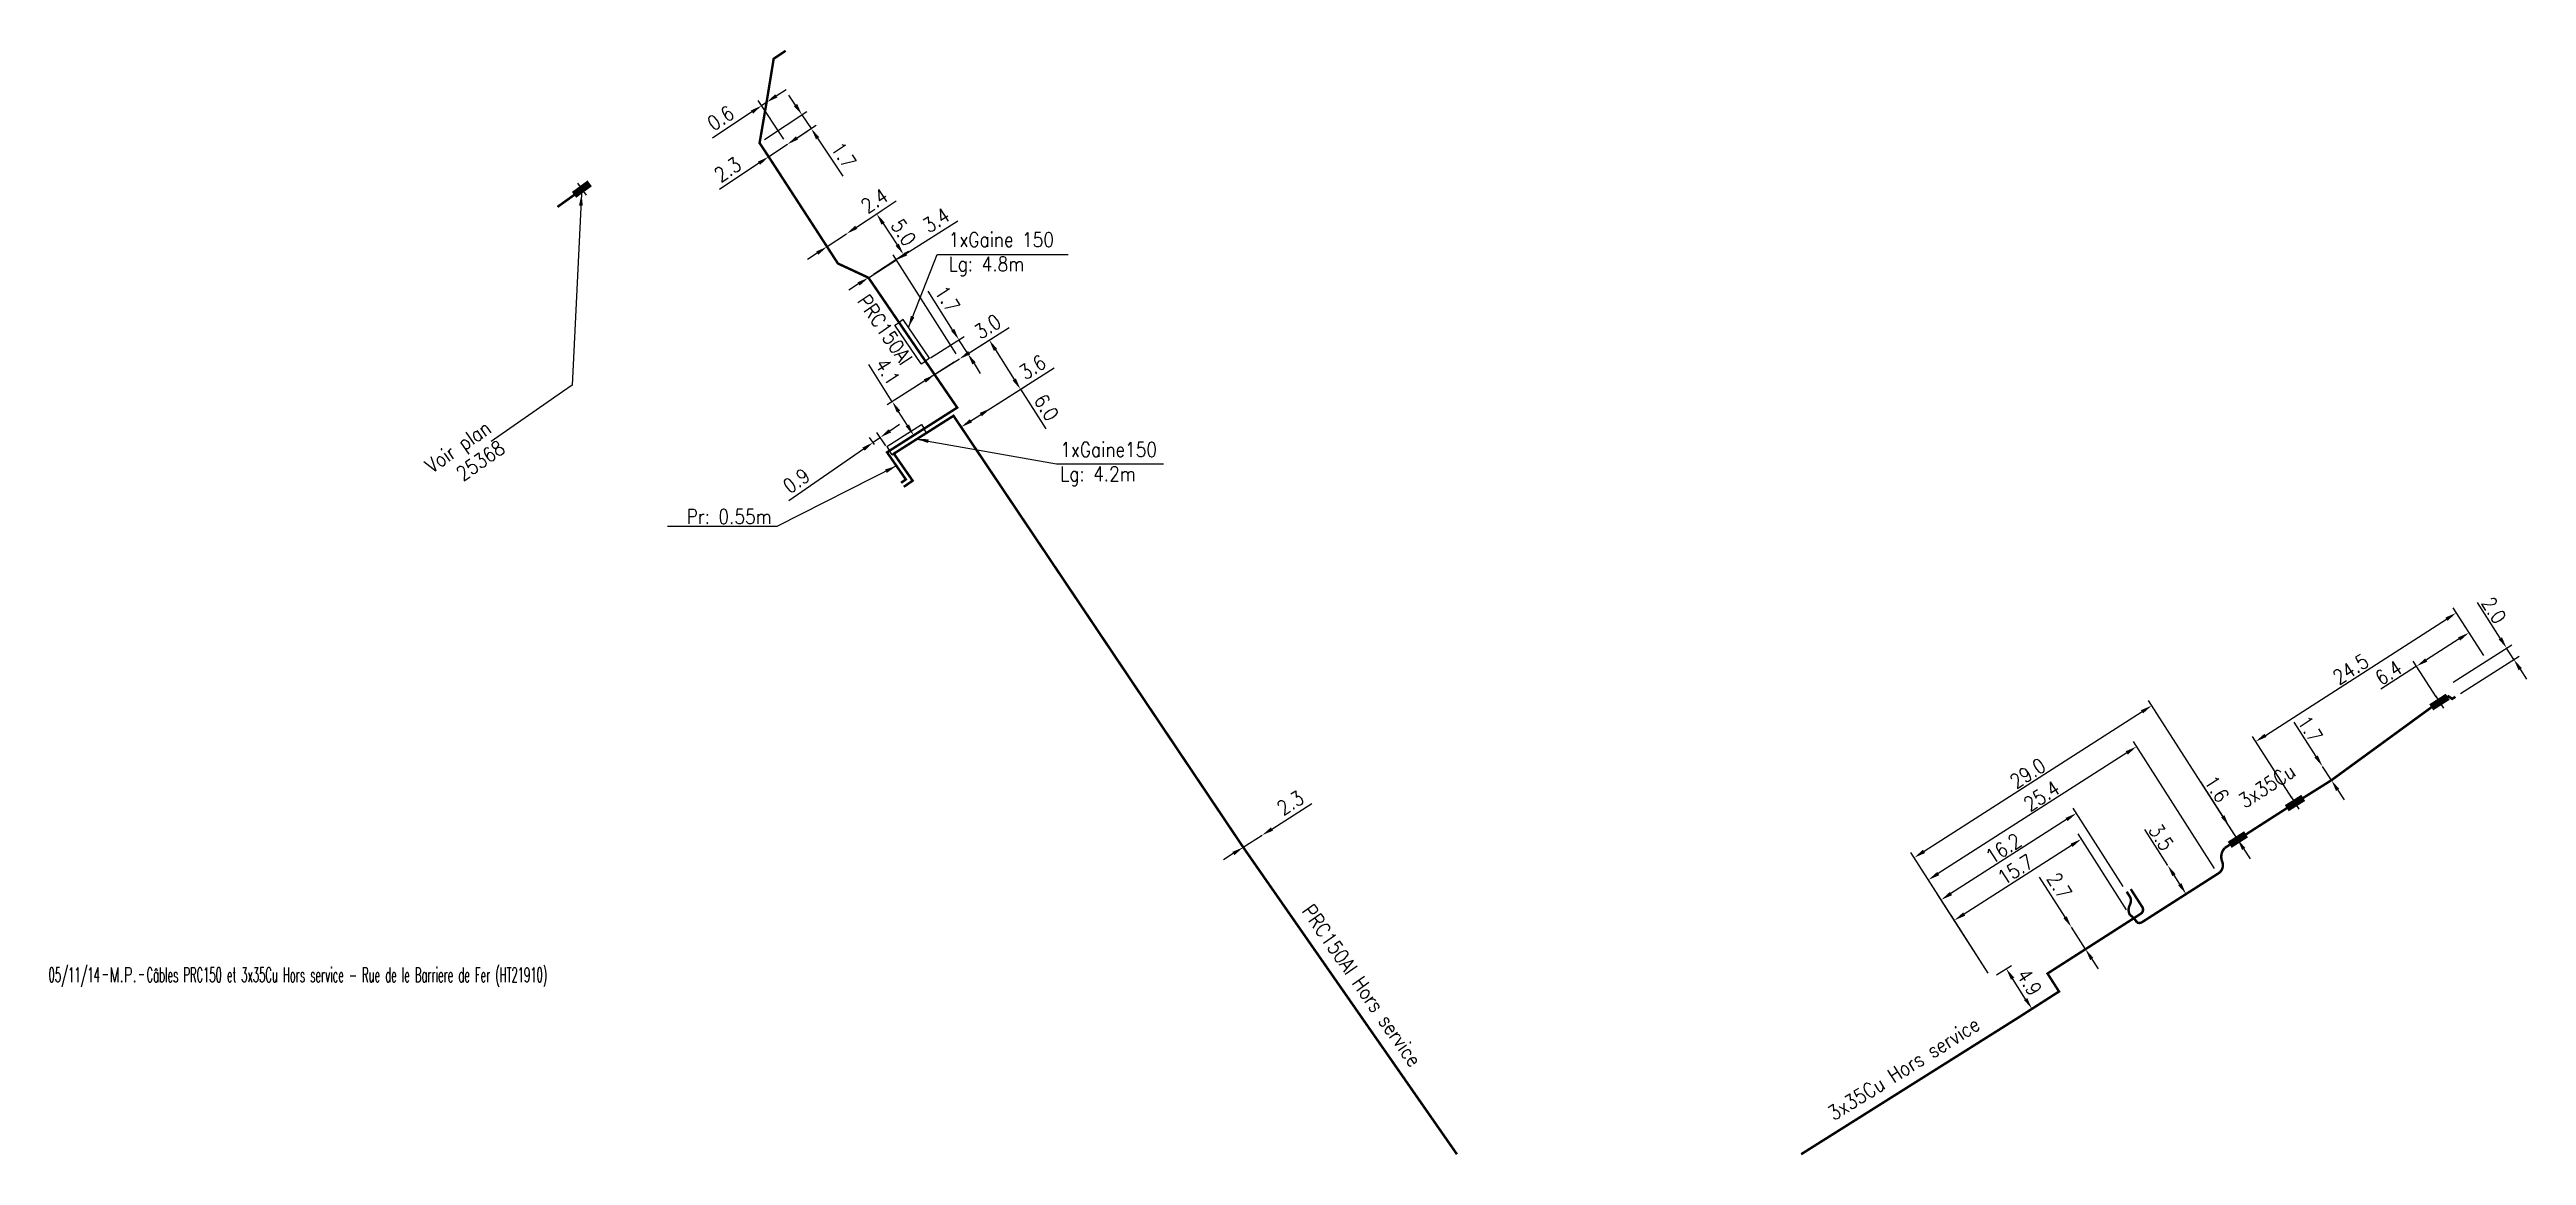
# Model space of a CAD drawing. Header units: millimetres. Extents: x 76016 to 76271, y 158000 to 158114.
import ezdxf
from ezdxf.enums import TextEntityAlignment as Align

# ---------------------------------------------------------------- set-up
doc = ezdxf.new("R2010")
doc.units = ezdxf.units.MM
doc.layers.get('0').update_dxf_attribs({"linetype": 'CONTINUOUS'})
doc.layers.get('DEFPOINTS').update_dxf_attribs({"linetype": 'CONTINUOUS'})
doc.layers.add('M_908', color=252, linetype='CONTINUOUS')
doc.styles.add('M_ROMANS', font='ROMANS.shx', dxfattribs={"width": 0.75})
doc.styles.get("Standard").update_dxf_attribs({"font": 'romans.shx', "width": 0.85})
doc.linetypes.add('MT_HS', pattern='A,2,-1,["E",Standard,S=0.85,R=0,X=-0.27,Y=-0.4],-1', length=4)
doc.dimstyles.get("Standard").update_dxf_attribs({"dimtxt": 1.5, "dimasz": 1.2, "dimexe": 0.625, "dimexo": 0.625, "dimgap": 0.25, "dimtad": 1, "dimdec": 1, "dimzin": 0, "dimdsep": 46, "dimtxsty": 'Standard', "dimcen": -0.5, "dimadec": 0, "dimazin": 0, "dimtfac": 1, "dimtdec": 1, "dimtmove": 0, "dimatfit": 3, "dimfxl": 1, "dimtolj": 1, "dimtzin": 0, "dimarcsym": 0})

# ---------------------------------------------------------------- blocks, each defined once
blk = doc.blocks.new('*D2')
at = {"layer": 'DEFPOINTS', "color": 0, "linetype": 'Continuous'}
for p in [(76210.65, 158026.14), (76229.71, 158026.98), (76215.81, 158018.08)]:
    blk.add_point(p, dxfattribs=at)
at = {"layer": 'M_908', "color": 0, "linetype": 'Continuous', "lineweight": -2}
for p, q in [((76229.37, 158027.51), (76224.21, 158035.57)), ((76223.54, 158034.39), (76211.66, 158026.79)), ((76215.48, 158018.61), (76210.31, 158026.67))]:
    blk.add_line(p, q, dxfattribs=at)
at = {"layer": 'M_908', "color": 0, "linetype": 'Continuous'}
for points in [[(76223.43, 158034.56), (76223.64, 158034.23), (76224.55, 158035.04)], [(76211.55, 158026.96), (76211.77, 158026.62), (76210.65, 158026.14)]]:
    blk.add_solid(points, dxfattribs=at)
at = {"layer": 'M_908', "color": 0, "linetype": 'Continuous', "insert": (76217.06, 158031.43), "char_height": 1.5, "attachment_point": 5, "rotation": 32.6301}
blk.add_mtext('\\A1;16.2', dxfattribs=at)
blk = doc.blocks.new('*D3')
at = {"layer": 'DEFPOINTS', "color": 0, "linetype": 'Continuous'}
for p in [(76241.1, 158032.37), (76207.88, 158030.47), (76215.81, 158018.08)]:
    blk.add_point(p, dxfattribs=at)
at = {"layer": 'M_908', "color": 0, "linetype": 'Continuous', "lineweight": -2}
for p, q in [((76231.29, 158045.46), (76208.89, 158031.12)), ((76240.76, 158032.9), (76231.97, 158046.64)), ((76215.48, 158018.61), (76207.54, 158031))]:
    blk.add_line(p, q, dxfattribs=at)
at = {"layer": 'M_908', "color": 0, "linetype": 'Continuous'}
for points in [[(76231.18, 158045.63), (76231.4, 158045.3), (76232.3, 158046.11)], [(76208.78, 158031.29), (76209, 158030.95), (76207.88, 158030.47)]]:
    blk.add_solid(points, dxfattribs=at)
at = {"layer": 'M_908', "color": 0, "linetype": 'Continuous', "insert": (76219.55, 158039.14), "char_height": 1.5, "attachment_point": 5, "rotation": 32.6301}
blk.add_mtext('\\A1;29.0', dxfattribs=at)
blk = doc.blocks.new('*D4')
at = {"layer": 'DEFPOINTS', "color": 0, "linetype": 'Continuous'}
for p in [(76230.04, 158024.6), (76212, 158024.03), (76215.81, 158018.08)]:
    blk.add_point(p, dxfattribs=at)
at = {"layer": 'M_908', "color": 0, "linetype": 'Continuous', "lineweight": -2}
for p, q in [((76229.71, 158025.13), (76224.72, 158032.92)), ((76224.05, 158031.74), (76213.01, 158024.68)), ((76215.48, 158018.61), (76211.67, 158024.56))]:
    blk.add_line(p, q, dxfattribs=at)
at = {"layer": 'M_908', "color": 0, "linetype": 'Continuous'}
for points in [[(76223.94, 158031.91), (76224.15, 158031.58), (76225.06, 158032.39)], [(76212.91, 158024.85), (76213.12, 158024.51), (76212, 158024.03)]]:
    blk.add_solid(points, dxfattribs=at)
at = {"layer": 'M_908', "color": 0, "linetype": 'Continuous', "insert": (76218.29, 158029.25), "char_height": 1.5, "attachment_point": 5, "rotation": 32.6301}
blk.add_mtext('\\A1;15.7', dxfattribs=at)
blk = doc.blocks.new('*D5')
at = {"layer": 'DEFPOINTS', "color": 0, "linetype": 'Continuous'}
for p in [(76209.34, 158028.19), (76239.09, 158028.83), (76215.81, 158018.08)]:
    blk.add_point(p, dxfattribs=at)
at = {"layer": 'M_908', "color": 0, "linetype": 'Continuous', "lineweight": -2}
for p, q in [((76238.75, 158029.36), (76230.4, 158042.41)), ((76229.72, 158041.24), (76210.35, 158028.84)), ((76215.48, 158018.61), (76209, 158028.72))]:
    blk.add_line(p, q, dxfattribs=at)
at = {"layer": 'M_908', "color": 0, "linetype": 'Continuous'}
for points in [[(76229.61, 158041.41), (76229.83, 158041.07), (76230.73, 158041.89)], [(76210.24, 158029.01), (76210.46, 158028.67), (76209.34, 158028.19)]]:
    blk.add_solid(points, dxfattribs=at)
at = {"layer": 'M_908', "color": 0, "linetype": 'Continuous', "insert": (76220.97, 158036.82), "char_height": 1.5, "attachment_point": 5, "rotation": 32.6301}
blk.add_mtext('\\A1;25.4', dxfattribs=at)
blk = doc.blocks.new('*D6')
at = {"layer": 'DEFPOINTS', "color": 0, "linetype": 'Continuous'}
for p in [(76263.58, 158055.63), (76266.74, 158050.71), (76247.01, 158036.09)]:
    blk.add_point(p, dxfattribs=at)
at = {"layer": 'M_908', "color": 0, "linetype": 'Continuous', "lineweight": -2}
for p, q in [((76266.4, 158051.24), (76263.25, 158056.15)), ((76243.97, 158043.04), (76262.57, 158054.98)), ((76246.67, 158036.61), (76242.63, 158042.92))]:
    blk.add_line(p, q, dxfattribs=at)
at = {"layer": 'M_908', "color": 0, "linetype": 'Continuous'}
for points in [[(76262.47, 158055.15), (76262.68, 158054.81), (76263.58, 158055.63)], [(76243.87, 158043.21), (76244.08, 158042.88), (76242.96, 158042.4)]]:
    blk.add_solid(points, dxfattribs=at)
at = {"layer": 'M_908', "color": 0, "linetype": 'Continuous', "insert": (76252.73, 158049.85), "char_height": 1.5, "attachment_point": 5, "rotation": 32.6871}
blk.add_mtext('\\A1;24.5', dxfattribs=at)
blk = doc.blocks.new('*D7')
at = {"layer": 'DEFPOINTS', "color": 0, "linetype": 'Continuous'}
for p in [(76264.89, 158053.59), (76266.74, 158050.71), (76261.86, 158046.46)]:
    blk.add_point(p, dxfattribs=at)
at = {"layer": 'M_908', "color": 0, "linetype": 'Continuous', "lineweight": -2}
for p, q in [((76263.88, 158052.95), (76260.51, 158050.79)), ((76266.4, 158051.24), (76264.55, 158054.12)), ((76259.5, 158050.14), (76255.82, 158047.78)), ((76261.52, 158046.99), (76259.17, 158050.66))]:
    blk.add_line(p, q, dxfattribs=at)
at = {"layer": 'M_908', "color": 0, "linetype": 'Continuous'}
for points in [[(76263.77, 158053.11), (76263.99, 158052.78), (76264.89, 158053.59)], [(76260.4, 158050.95), (76260.62, 158050.62), (76259.5, 158050.14)]]:
    blk.add_solid(points, dxfattribs=at)
at = {"layer": 'M_908', "color": 0, "linetype": 'Continuous', "insert": (76256.62, 158049.47), "char_height": 1.5, "attachment_point": 5, "rotation": 32.6871}
blk.add_mtext('\\A1;6.4', dxfattribs=at)
blk = doc.blocks.new('*D8')
at = {"layer": 'DEFPOINTS', "color": 0, "linetype": 'Continuous'}
for p in [(76249.83, 158039.86), (76249.83, 158039.86), (76250.75, 158038.43)]:
    blk.add_point(p, dxfattribs=at)
at = {"layer": 'M_908', "color": 0, "linetype": 'Continuous', "lineweight": -2}
for p, q in [((76249.18, 158040.87), (76246.92, 158044.4)), ((76250.75, 158038.43), (76249.83, 158039.86)), ((76251.4, 158037.42), (76252.05, 158036.41))]:
    blk.add_line(p, q, dxfattribs=at)
at = {"layer": 'M_908', "color": 0, "linetype": 'Continuous'}
for points in [[(76249.35, 158040.98), (76249.01, 158040.77), (76249.83, 158039.86)], [(76251.57, 158037.53), (76251.23, 158037.32), (76250.75, 158038.43)]]:
    blk.add_solid(points, dxfattribs=at)
at = {"layer": 'M_908', "color": 0, "linetype": 'Continuous', "insert": (76248.57, 158043.68), "char_height": 1.5, "attachment_point": 5, "rotation": 302.6871}
blk.add_mtext('\\A1;1.7', dxfattribs=at)
blk = doc.blocks.new('*D9')
at = {"layer": 'DEFPOINTS', "color": 0, "linetype": 'Continuous'}
for p in [(76233.93, 158029.68), (76233.93, 158029.68), (76235.82, 158026.74)]:
    blk.add_point(p, dxfattribs=at)
at = {"layer": 'M_908', "color": 0, "linetype": 'Continuous', "lineweight": -2}
for p, q in [((76233.93, 158029.68), (76231.57, 158033.37)), ((76235.17, 158027.75), (76234.58, 158028.67))]:
    blk.add_line(p, q, dxfattribs=at)
at = {"layer": 'M_908', "color": 0, "linetype": 'Continuous'}
for points in [[(76234.75, 158028.78), (76234.41, 158028.57), (76233.93, 158029.68)], [(76235.34, 158027.85), (76235, 158027.64), (76235.82, 158026.74)]]:
    blk.add_solid(points, dxfattribs=at)
at = {"layer": 'M_908', "color": 0, "linetype": 'Continuous', "insert": (76233.27, 158032.57), "char_height": 1.5, "attachment_point": 5, "rotation": 302.6301}
blk.add_mtext('\\A1;3.5', dxfattribs=at)
blk = doc.blocks.new('*D10')
at = {"layer": 'DEFPOINTS', "color": 0, "linetype": 'Continuous'}
for p in [(76240.24, 158033.72), (76240.24, 158033.72), (76241.1, 158032.37)]:
    blk.add_point(p, dxfattribs=at)
at = {"layer": 'M_908', "color": 0, "linetype": 'Continuous', "lineweight": -2}
for p, q in [((76239.59, 158034.73), (76237.33, 158038.26)), ((76241.1, 158032.37), (76240.24, 158033.72)), ((76241.75, 158031.36), (76242.39, 158030.35))]:
    blk.add_line(p, q, dxfattribs=at)
at = {"layer": 'M_908', "color": 0, "linetype": 'Continuous'}
for points in [[(76239.76, 158034.84), (76239.42, 158034.62), (76240.24, 158033.72)], [(76241.91, 158031.47), (76241.58, 158031.26), (76241.1, 158032.37)]]:
    blk.add_solid(points, dxfattribs=at)
at = {"layer": 'M_908', "color": 0, "linetype": 'Continuous', "insert": (76238.98, 158037.54), "char_height": 1.5, "attachment_point": 5, "rotation": 302.6301}
blk.add_mtext('\\A1;1.6', dxfattribs=at)
blk = doc.blocks.new('M_300_04')
at = {"color": 0, "linetype": 'Continuous'}
blk.add_line((0, 1.125), (0, -0.375), dxfattribs=at)
blk.add_solid([(-1, 0.75), (-1, 0), (1, 0.75), (1, 0)], dxfattribs=at)
at = {"color": 0, "linetype": 'Continuous', "style": 'M_ROMANS', "width": 0.75, "flags": 3}
for tag, p in [('DEF_LEG', (0, -4.625)), ('DEF_COUP', (0, -7.125)), ('DEF_TYPE', (0, -9.625))]:
    blk.add_attdef(tag, text='', height=1.2, dxfattribs=at).set_placement(p, align=Align.MIDDLE)
blk = doc.blocks.new('*D11')
at = {"layer": 'DEFPOINTS', "color": 0, "linetype": 'Continuous'}
for p in [(76268.76, 158052.01), (76262.76, 158048.16), (76263.5, 158047)]:
    blk.add_point(p, dxfattribs=at)
at = {"layer": 'M_908', "color": 0, "linetype": 'Continuous', "lineweight": -2}
for p, q in [((76268.11, 158053.02), (76265.75, 158056.7)), ((76263.28, 158048.5), (76269.28, 158052.35)), ((76264.02, 158047.34), (76270.03, 158051.19)), ((76269.5, 158050.85), (76268.76, 158052.01)), ((76270.15, 158049.84), (76270.8, 158048.83))]:
    blk.add_line(p, q, dxfattribs=at)
at = {"layer": 'M_908', "color": 0, "linetype": 'Continuous'}
for points in [[(76268.28, 158053.13), (76267.94, 158052.91), (76268.76, 158052.01)], [(76270.32, 158049.95), (76269.98, 158049.73), (76269.5, 158050.85)]]:
    blk.add_solid(points, dxfattribs=at)
at = {"layer": 'M_908', "color": 0, "linetype": 'Continuous', "insert": (76267.45, 158055.9), "char_height": 1.5, "attachment_point": 5, "rotation": 302.6871}
blk.add_mtext('\\A1;2.0', dxfattribs=at)
blk = doc.blocks.new('M_300_03')
at = {"color": 0, "linetype": 'Continuous'}
blk.add_solid([(-1, 0.75), (-1, 0), (1, 0.75), (1, 0)], dxfattribs=at)
at = {"color": 0, "linetype": 'Continuous', "style": 'M_ROMANS', "width": 0.75, "flags": 3}
for tag, p in [('DEF_LEG', (0, -4.625)), ('DEF_COUP', (0, -7.125)), ('DEF_TYPE', (0, -9.625))]:
    blk.add_attdef(tag, text='', height=1.2, dxfattribs=at).set_placement(p, align=Align.MIDDLE)
blk = doc.blocks.new('*D12')
at = {"layer": 'DEFPOINTS', "color": 0, "linetype": 'Continuous'}
for p in [(76098.16, 158094.58), (76096.16, 158093.26), (76096.16, 158093.26)]:
    blk.add_point(p, dxfattribs=at)
at = {"layer": 'M_908', "color": 0, "linetype": 'Continuous', "lineweight": -2}
for p, q in [((76099.16, 158095.24), (76103.28, 158097.96)), ((76096.16, 158093.26), (76098.16, 158094.58)), ((76095.16, 158092.6), (76094.16, 158091.93))]:
    blk.add_line(p, q, dxfattribs=at)
at = {"layer": 'M_908', "color": 0, "linetype": 'Continuous'}
for points in [[(76099.05, 158095.41), (76099.27, 158095.08), (76098.16, 158094.58)], [(76095.05, 158092.76), (76095.27, 158092.43), (76096.16, 158093.26)]]:
    blk.add_solid(points, dxfattribs=at)
at = {"layer": 'M_908', "color": 0, "linetype": 'Continuous', "insert": (76101.03, 158097.98), "char_height": 1.5, "attachment_point": 5, "rotation": 33.4723}
blk.add_mtext('\\A1;2.4', dxfattribs=at)
blk = doc.blocks.new('*D13')
at = {"layer": 'DEFPOINTS', "color": 0, "linetype": 'Continuous'}
for p in [(76092.09, 158103.77), (76092.09, 158103.77), (76090.17, 158102.5)]:
    blk.add_point(p, dxfattribs=at)
at = {"layer": 'M_908', "color": 0, "linetype": 'Continuous', "lineweight": -2}
for p, q in [((76092.09, 158103.77), (76090.17, 158102.5)), ((76093.08, 158104.44), (76094.08, 158105.1)), ((76089.17, 158101.83), (76085.12, 158099.13))]:
    blk.add_line(p, q, dxfattribs=at)
at = {"layer": 'M_908', "color": 0, "linetype": 'Continuous'}
for points in [[(76092.97, 158104.6), (76093.19, 158104.27), (76092.09, 158103.77)], [(76089.06, 158102), (76089.28, 158101.67), (76090.17, 158102.5)]]:
    blk.add_solid(points, dxfattribs=at)
at = {"layer": 'M_908', "color": 0, "linetype": 'Continuous', "insert": (76085.95, 158101.19), "char_height": 1.5, "attachment_point": 5, "rotation": 33.6907}
blk.add_mtext('\\A1;2.3', dxfattribs=at)
blk = doc.blocks.new('*D14')
at = {"layer": 'DEFPOINTS', "color": 0, "linetype": 'Continuous'}
for p in [(76098.16, 158094.58), (76104.02, 158092.46), (76100.42, 158090.07)]:
    blk.add_point(p, dxfattribs=at)
at = {"layer": 'M_908', "color": 0, "linetype": 'Continuous', "lineweight": -2}
for p, q in [((76098.68, 158094.93), (76101.78, 158096.98)), ((76101.93, 158095.63), (76103.36, 158093.46)), ((76100.94, 158090.42), (76104.55, 158092.8))]:
    blk.add_line(p, q, dxfattribs=at)
at = {"layer": 'M_908', "color": 0, "linetype": 'Continuous'}
for points in [[(76102.09, 158095.74), (76101.76, 158095.52), (76101.26, 158096.63)], [(76103.53, 158093.57), (76103.2, 158093.35), (76104.02, 158092.46)]]:
    blk.add_solid(points, dxfattribs=at)
at = {"layer": 'M_908', "color": 0, "linetype": 'Continuous', "insert": (76104.03, 158094.72), "char_height": 1.5, "attachment_point": 5, "rotation": 303.4723}
blk.add_mtext('\\A1;5.0', dxfattribs=at)
blk = doc.blocks.new('*D15')
at = {"layer": 'DEFPOINTS', "color": 0, "linetype": 'Continuous'}
for p in [(76089.23, 158103.91), (76092.09, 158103.77), (76094.53, 158105.4)]:
    blk.add_point(p, dxfattribs=at)
at = {"layer": 'M_908', "color": 0, "linetype": 'Continuous', "lineweight": -2}
for p, q in [((76092.92, 158107.81), (76092.25, 158108.81)), ((76089.75, 158104.26), (76094.1, 158107.16)), ((76093.58, 158106.82), (76094.53, 158105.4)), ((76092.61, 158104.12), (76095.05, 158105.75)), ((76095.19, 158104.4), (76097.79, 158100.5))]:
    blk.add_line(p, q, dxfattribs=at)
at = {"layer": 'M_908', "color": 0, "linetype": 'Continuous'}
for points in [[(76093.09, 158107.93), (76092.75, 158107.7), (76093.58, 158106.82)], [(76095.36, 158104.51), (76095.03, 158104.29), (76094.53, 158105.4)]]:
    blk.add_solid(points, dxfattribs=at)
at = {"layer": 'M_908', "color": 0, "linetype": 'Continuous', "insert": (76097.87, 158102.65), "char_height": 1.5, "attachment_point": 5, "rotation": 303.6907}
blk.add_mtext('\\A1;1.7', dxfattribs=at)
blk = doc.blocks.new('*D16')
at = {"layer": 'DEFPOINTS', "color": 0, "linetype": 'Continuous'}
for p in [(76089.45, 158107.76), (76089.95, 158108.09), (76092.09, 158103.77)]:
    blk.add_point(p, dxfattribs=at)
at = {"layer": 'M_908', "color": 0, "linetype": 'Continuous', "lineweight": -2}
for p, q in [((76090.95, 158108.75), (76091.95, 158109.41)), ((76088.45, 158107.1), (76084.38, 158104.41)), ((76091.74, 158104.29), (76089.1, 158108.28)), ((76089.95, 158108.09), (76089.45, 158107.76))]:
    blk.add_line(p, q, dxfattribs=at)
at = {"layer": 'M_908', "color": 0, "linetype": 'Continuous'}
for points in [[(76090.84, 158108.92), (76091.06, 158108.59), (76089.95, 158108.09)], [(76088.34, 158107.26), (76088.56, 158106.93), (76089.45, 158107.76)]]:
    blk.add_solid(points, dxfattribs=at)
at = {"layer": 'M_908', "color": 0, "linetype": 'Continuous', "insert": (76085.23, 158106.47), "char_height": 1.5, "attachment_point": 5, "rotation": 33.4723}
blk.add_mtext('\\A1;0.6', dxfattribs=at)
blk = doc.blocks.new('*D17')
at = {"layer": 'DEFPOINTS', "color": 0, "linetype": 'Continuous'}
for p in [(76109.76, 158081.72), (76102.87, 158077.33), (76109.54, 158076.72)]:
    blk.add_point(p, dxfattribs=at)
at = {"layer": 'M_908', "color": 0, "linetype": 'Continuous', "lineweight": -2}
for p, q in [((76102.87, 158077.33), (76100.45, 158081.14)), ((76109.23, 158081.38), (76102.34, 158077)), ((76104.42, 158074.89), (76103.51, 158076.32)), ((76109.01, 158076.38), (76104.54, 158073.54))]:
    blk.add_line(p, q, dxfattribs=at)
at = {"layer": 'M_908', "color": 0, "linetype": 'Continuous'}
for points in [[(76103.68, 158076.43), (76103.34, 158076.21), (76102.87, 158077.33)], [(76104.59, 158074.99), (76104.25, 158074.78), (76105.07, 158073.87)]]:
    blk.add_solid(points, dxfattribs=at)
at = {"layer": 'M_908', "color": 0, "linetype": 'Continuous', "insert": (76102.39, 158080.41), "char_height": 1.5, "attachment_point": 5, "rotation": 302.4456}
blk.add_mtext('\\A1;4.1', dxfattribs=at)
blk = doc.blocks.new('*D18')
at = {"layer": 'DEFPOINTS', "color": 0, "linetype": 'Continuous'}
for p in [(76106.27, 158081.51), (76109.76, 158081.72), (76110.62, 158082.27)]:
    blk.add_point(p, dxfattribs=at)
at = {"layer": 'M_908', "color": 0, "linetype": 'Continuous', "lineweight": -2}
for p, q in [((76109.07, 158084.71), (76106.55, 158088.67)), ((76106.79, 158081.85), (76110.24, 158084.04)), ((76110.62, 158082.27), (76109.71, 158083.7)), ((76110.28, 158082.05), (76111.15, 158082.6)), ((76111.27, 158081.25), (76111.91, 158080.24))]:
    blk.add_line(p, q, dxfattribs=at)
at = {"layer": 'M_908', "color": 0, "linetype": 'Continuous'}
for points in [[(76109.24, 158084.82), (76108.9, 158084.61), (76109.71, 158083.7)], [(76111.44, 158081.36), (76111.1, 158081.15), (76110.62, 158082.27)]]:
    blk.add_solid(points, dxfattribs=at)
at = {"layer": 'M_908', "color": 0, "linetype": 'Continuous', "insert": (76108.54, 158087.87), "char_height": 1.5, "attachment_point": 5, "rotation": 302.4456}
blk.add_mtext('\\A1;1.7', dxfattribs=at)
blk = doc.blocks.new('*D19')
at = {"layer": 'DEFPOINTS', "color": 0, "linetype": 'Continuous'}
for p in [(76109.76, 158081.72), (76109.76, 158081.72), (76107.22, 158080.11)]:
    blk.add_point(p, dxfattribs=at)
at = {"layer": 'M_908', "color": 0, "linetype": 'Continuous', "lineweight": -2}
for p, q in [((76110.77, 158082.36), (76114.88, 158084.97)), ((76107.22, 158080.11), (76109.76, 158081.72)), ((76106.21, 158079.46), (76105.2, 158078.82))]:
    blk.add_line(p, q, dxfattribs=at)
at = {"layer": 'M_908', "color": 0, "linetype": 'Continuous'}
for points in [[(76110.66, 158082.53), (76110.88, 158082.19), (76109.76, 158081.72)], [(76106.1, 158079.63), (76106.32, 158079.29), (76107.22, 158080.11)]]:
    blk.add_solid(points, dxfattribs=at)
at = {"layer": 'M_908', "color": 0, "linetype": 'Continuous', "insert": (76112.66, 158085.04), "char_height": 1.5, "attachment_point": 5, "rotation": 32.4456}
blk.add_mtext('\\A1;3.0', dxfattribs=at)
blk = doc.blocks.new('*D20')
at = {"layer": 'DEFPOINTS', "color": 0, "linetype": 'Continuous'}
for p in [(76100.9, 158073.14), (76101.39, 158072.43), (76102.58, 158072.29)]:
    blk.add_point(p, dxfattribs=at)
at = {"layer": 'M_908', "color": 0, "linetype": 'Continuous', "lineweight": -2}
for p, q in [((76101.03, 158072.94), (76100.54, 158073.66)), ((76101.64, 158073.66), (76100.9, 158073.14)), ((76102.22, 158072.81), (76101.28, 158074.17)), ((76102.62, 158074.34), (76103.61, 158075.02)), ((76099.91, 158072.46), (76092.23, 158067.14))]:
    blk.add_line(p, q, dxfattribs=at)
at = {"layer": 'M_908', "color": 0, "linetype": 'Continuous'}
for points in [[(76099.8, 158072.62), (76100.02, 158072.29), (76100.9, 158073.14)], [(76102.51, 158074.5), (76102.74, 158074.17), (76101.64, 158073.66)]]:
    blk.add_solid(points, dxfattribs=at)
at = {"layer": 'M_908', "color": 0, "linetype": 'Continuous', "insert": (76093.01, 158069.2), "char_height": 1.5, "attachment_point": 5, "rotation": 34.7236}
blk.add_mtext('\\A1;0.9', dxfattribs=at)
blk = doc.blocks.new('*D21')
at = {"layer": 'DEFPOINTS', "color": 0, "linetype": 'Continuous'}
for p in [(76103.29, 158091.89), (76100.42, 158090.07), (76109.76, 158081.72)]:
    blk.add_point(p, dxfattribs=at)
at = {"layer": 'M_908', "color": 0, "linetype": 'Continuous', "lineweight": -2}
for p, q in [((76104.3, 158092.54), (76109.62, 158095.92)), ((76100.42, 158090.07), (76103.29, 158091.89)), ((76109.42, 158082.24), (76102.95, 158092.42)), ((76099.4, 158089.43), (76098.39, 158088.78))]:
    blk.add_line(p, q, dxfattribs=at)
at = {"layer": 'M_908', "color": 0, "linetype": 'Continuous'}
for points in [[(76104.19, 158092.71), (76104.41, 158092.37), (76103.29, 158091.89)], [(76099.3, 158089.6), (76099.51, 158089.26), (76100.42, 158090.07)]]:
    blk.add_solid(points, dxfattribs=at)
at = {"layer": 'M_908', "color": 0, "linetype": 'Continuous', "insert": (76107.37, 158095.97), "char_height": 1.5, "attachment_point": 5, "rotation": 32.4456}
blk.add_mtext('\\A1;3.4', dxfattribs=at)
blk = doc.blocks.new('*D22')
at = {"layer": 'DEFPOINTS', "color": 0, "linetype": 'Continuous'}
for p in [(76215.81, 158018.08), (76217.34, 158019.06), (76218.45, 158013.96)]:
    blk.add_point(p, dxfattribs=at)
at = {"layer": 'M_908', "color": 0, "linetype": 'Continuous', "lineweight": -2}
for p, q in [((76216.34, 158018.42), (76217.87, 158019.4)), ((76219.33, 158015.95), (76217.99, 158018.05)), ((76218.98, 158014.29), (76220.51, 158015.27))]:
    blk.add_line(p, q, dxfattribs=at)
at = {"layer": 'M_908', "color": 0, "linetype": 'Continuous'}
for points in [[(76218.16, 158018.16), (76217.82, 158017.94), (76217.34, 158019.06)], [(76219.5, 158016.05), (76219.17, 158015.84), (76219.98, 158014.94)]]:
    blk.add_solid(points, dxfattribs=at)
at = {"layer": 'M_908', "color": 0, "linetype": 'Continuous', "insert": (76219.71, 158017.67), "char_height": 1.5, "attachment_point": 5, "rotation": 302.6301}
blk.add_mtext('\\A1;4.9', dxfattribs=at)
blk = doc.blocks.new('*D23')
at = {"layer": 'DEFPOINTS', "color": 0, "linetype": 'Continuous'}
for p in [(76224.03, 158023.34), (76224.03, 158023.34), (76225.48, 158021.07)]:
    blk.add_point(p, dxfattribs=at)
at = {"layer": 'M_908', "color": 0, "linetype": 'Continuous', "lineweight": -2}
for p, q in [((76223.38, 158024.35), (76220.75, 158028.46)), ((76225.48, 158021.07), (76224.03, 158023.34)), ((76226.13, 158020.06), (76226.78, 158019.05))]:
    blk.add_line(p, q, dxfattribs=at)
at = {"layer": 'M_908', "color": 0, "linetype": 'Continuous'}
for points in [[(76223.55, 158024.46), (76223.21, 158024.25), (76224.03, 158023.34)], [(76226.3, 158020.17), (76225.96, 158019.95), (76225.48, 158021.07)]]:
    blk.add_solid(points, dxfattribs=at)
at = {"layer": 'M_908', "color": 0, "linetype": 'Continuous', "insert": (76222.79, 158027.58), "char_height": 1.5, "attachment_point": 5, "rotation": 302.6301}
blk.add_mtext('\\A1;2.7', dxfattribs=at)
blk = doc.blocks.new('*D24')
at = {"layer": 'DEFPOINTS', "color": 0, "linetype": 'Continuous'}
for p in [(76140.87, 158032.78), (76140.87, 158032.78), (76138.93, 158031.54)]:
    blk.add_point(p, dxfattribs=at)
at = {"layer": 'M_908', "color": 0, "linetype": 'Continuous', "lineweight": -2}
for p, q in [((76141.88, 158033.42), (76145.99, 158036.04)), ((76138.93, 158031.54), (76140.87, 158032.78)), ((76137.91, 158030.9), (76136.9, 158030.26))]:
    blk.add_line(p, q, dxfattribs=at)
at = {"layer": 'M_908', "color": 0, "linetype": 'Continuous'}
for points in [[(76141.77, 158033.59), (76141.99, 158033.25), (76140.87, 158032.78)], [(76137.81, 158031.07), (76138.02, 158030.73), (76138.93, 158031.54)]]:
    blk.add_solid(points, dxfattribs=at)
at = {"layer": 'M_908', "color": 0, "linetype": 'Continuous', "insert": (76143.77, 158036.11), "char_height": 1.5, "attachment_point": 5, "rotation": 32.4456}
blk.add_mtext('\\A1;2.3', dxfattribs=at)
blk = doc.blocks.new('*D25')
at = {"layer": 'DEFPOINTS', "color": 0, "linetype": 'Continuous'}
for p in [(76112.83, 158083.67), (76109.76, 158081.72), (76109.94, 158074.72)]:
    blk.add_point(p, dxfattribs=at)
at = {"layer": 'M_908', "color": 0, "linetype": 'Continuous', "lineweight": -2}
for p, q in [((76110.28, 158082.05), (76113.36, 158084)), ((76113.47, 158082.66), (76115.4, 158079.62)), ((76110.46, 158075.06), (76116.57, 158078.94)), ((76116.05, 158078.6), (76118.63, 158074.54))]:
    blk.add_line(p, q, dxfattribs=at)
at = {"layer": 'M_908', "color": 0, "linetype": 'Continuous'}
for points in [[(76113.64, 158082.76), (76113.3, 158082.55), (76112.83, 158083.67)], [(76115.57, 158079.72), (76115.23, 158079.51), (76116.05, 158078.6)]]:
    blk.add_solid(points, dxfattribs=at)
at = {"layer": 'M_908', "color": 0, "linetype": 'Continuous', "insert": (76118.71, 158076.74), "char_height": 1.5, "attachment_point": 5, "rotation": 302.4456}
blk.add_mtext('\\A1;6.0', dxfattribs=at)
blk = doc.blocks.new('*D26')
at = {"layer": 'DEFPOINTS', "color": 0, "linetype": 'Continuous'}
for p in [(76112.98, 158076.65), (76112.98, 158076.65), (76109.94, 158074.72)]:
    blk.add_point(p, dxfattribs=at)
at = {"layer": 'M_908', "color": 0, "linetype": 'Continuous', "lineweight": -2}
for p, q in [((76112.98, 158076.65), (76119.5, 158080.8)), ((76110.95, 158075.36), (76111.96, 158076.01))]:
    blk.add_line(p, q, dxfattribs=at)
at = {"layer": 'M_908', "color": 0, "linetype": 'Continuous'}
for points in [[(76110.84, 158075.53), (76111.06, 158075.2), (76109.94, 158074.72)], [(76111.86, 158076.18), (76112.07, 158075.84), (76112.98, 158076.65)]]:
    blk.add_solid(points, dxfattribs=at)
at = {"layer": 'M_908', "color": 0, "linetype": 'Continuous', "insert": (76117.28, 158080.87), "char_height": 1.5, "attachment_point": 5, "rotation": 32.4456}
blk.add_mtext('\\A1;3.6', dxfattribs=at)
blk = doc.blocks.new('GIS_MODF')
at = {"color": 0, "linetype": 'Continuous', "flags": 128}
for points in [[(-2.18, -0.01), (-1.68, -0.01)], [(1.52, -0.01), (2.02, -0.01)]]:
    blk.add_lwpolyline(points, dxfattribs=at)
at = {"color": 0, "linetype": 'Continuous', "width": 0.5}
blk.add_attdef('DATE', text='', height=1.5, dxfattribs=at).set_placement((-2.5, -0.8), align=Align.RIGHT)
at = {"color": 0, "linetype": 'Continuous', "width": 1.771291}
blk.add_attdef('USER', text='', height=1.5, dxfattribs=at).set_placement((-1.51, -0.8), (1.28, -0.8), align=Align.FIT)
at = {"color": 0, "linetype": 'Continuous', "width": 0.5}
blk.add_attdef('DESC', (2.29, -0.8), '', height=1.5, dxfattribs=at)

msp = doc.modelspace()

# ---------------------------------------------------------------- linework, layer by layer
at = {"layer": 'M_908', "color": 7, "linetype": 'CONTINUOUS'}
for p, q in [((76103.97, 158085.76), (76103.56, 158085.48)), ((76106.68, 158081.79), (76103.97, 158085.76)), ((76103.14, 158085.19), (76103.56, 158085.48)), ((76105.85, 158081.23), (76103.14, 158085.19)), ((76105.85, 158081.23), (76106.27, 158081.51)), ((76106.68, 158081.79), (76106.27, 158081.51)), ((76102.31, 158072.72), (76105.86, 158074.97)), ((76102.85, 158071.87), (76106.39, 158074.12)), ((76105.86, 158074.97), (76106.13, 158074.54)), ((76106.39, 158074.12), (76106.13, 158074.54)), ((76102.31, 158072.72), (76102.58, 158072.29)), ((76102.85, 158071.87), (76102.58, 158072.29))]:
    msp.add_line(p, q, dxfattribs=at)
at = {"layer": 'M_908', "linetype": 'MT_HS', "flags": 128}
for points in [[(76091.91, 158113.39, 0.25, 0.25, 0), (76090.68, 158112.57, 0.25, 0.25, 0), (76089.95, 158108.09, 0.25, 0.25, 0), (76089.23, 158103.91, 0.25, 0.25, 0), (76090.17, 158102.49, 0.25, 0.25, 0), (76096.16, 158093.26, 0.25, 0.25, 0), (76097.28, 158091.53, 0.25, 0.25, 0), (76100.42, 158090.07, 0.25, 0.25, 0), (76107.22, 158080.11, 0.25, 0.25, 0), (76109.54, 158076.72, 0.25, 0.25, 0), (76102.33, 158072.13, 0.25, 0.25, 0), (76104.26, 158069.34, 0.25, 0.25, 0), (76103.77, 158068.99, 0, 0, 0)], [(76229.71, 158026.98, 0.25, 0.25, 0), (76230.09, 158026.4, 0.25, 0.25, -0.201697), (76230.02, 158025.58, 0.25, 0.25, 0.240996), (76230.04, 158024.6, 0.25, 0.25, -0.103699), (76230.79, 158023.8, 0.25, 0.25, 0.245373), (76231.33, 158023.87, 0.25, 0.25, 0), (76235.82, 158026.74, 0.25, 0.25, 0), (76239.09, 158028.83, 0.25, 0.25, 0.396736), (76239.5, 158030.14, 0.25, 0.25, -0.281635), (76239.82, 158031.49, 0.25, 0.25, 0), (76240.29, 158031.79, 0, 0, 0)]]:
    msp.add_lwpolyline(points, format="xyseb", dxfattribs=at)
at = {"layer": 'M_908', "linetype": 'MT_HS', "const_width": 0.25, "flags": 128}
for points in [[(76068.46, 158097.34), (76070.17, 158098.57)], [(76247.86, 158036.62), (76250.75, 158038.43), (76261.02, 158045.92)], [(76262.7, 158047), (76262.78, 158047.05), (76263.17, 158046.79), (76263.24, 158046.84), (76263.5, 158047)], [(76241.98, 158032.87), (76246.17, 158035.56)]]:
    msp.add_lwpolyline(points, dxfattribs=at)
at = {"layer": 'M_908', "linetype": 'MT_HS', "const_width": 0.25}
msp.add_lwpolyline([(76160.89, 158000), (76138.93, 158031.54), (76109.94, 158074.72), (76109.16, 158075.88), (76103.03, 158071.99), (76104.96, 158069.21), (76104.05, 158068.58)], dxfattribs=at)
msp.add_lwpolyline([(76230.13, 158027.25), (76231.32, 158025.4, -0.414214), (76231.16, 158024.71), (76225.48, 158021.07), (76221.58, 158018.57), (76222.76, 158016.72), (76218.45, 158013.96), (76196.26, 158000)], format="xyb", dxfattribs=at)

# ---------------------------------------------------------------- block references
at = {"layer": 'M_908', "linetype": 'Continuous'}
for name, p, rotation in [('M_300_04', (76071.19, 158098.87), 36.27065857088756), ('M_300_04', (76262.06, 158046.15), 32.68711079866465), ('M_300_03', (76241.34, 158032.02), 32.62429749878655)]:
    msp.add_blockref(name, p, dxfattribs=dict(at, rotation=rotation))
at = {"layer": 'M_908', "linetype": 'MT_HS', "rotation": 32.12892329080518}
msp.add_blockref('M_300_04', (76247.21, 158035.77), dxfattribs=at)
at = {"layer": 'M_908', "linetype": 'Continuous'}
ref = msp.add_blockref('GIS_MODF', (76023.94, 158018.49), dxfattribs=at)
ref.add_attrib('DATE', '05/11/14', dxfattribs={"layer": '0', "color": 0, "linetype": 'Continuous', "height": 1.5, "width": 0.5}).set_placement((76021.44, 158017.69), align=Align.RIGHT)
ref.add_attrib('USER', 'M.P.', dxfattribs={"layer": '0', "color": 0, "linetype": 'Continuous', "height": 1.5, "width": 0.638826}).set_placement((76022.44, 158017.69), (76025.22, 158017.69), align=Align.FIT)
ref.add_attrib('DESC', 'Câbles PRC150 et 3x35Cu Hors service - Rue de le Barriere de Fer (HT21910)', (76026.23, 158017.69), dxfattribs={"layer": '0', "color": 0, "linetype": 'Continuous', "height": 1.5, "width": 0.5})

# ---------------------------------------------------------------- texts
at = {"layer": 'M_908', "linetype": 'Continuous', "width": 0.85}
for s, rotation, p in [('PRC150Al', 304.2579, (76099.2, 158087.66)), ('3x35Cu', 32.8932, (76241.83, 158035.49)), ('PRC150Al Hors service', 304.8506, (76144.88, 158024.98)), ('3x35Cu Hors service', 32.1628, (76199.61, 158003.4))]:
    msp.add_text(s, height=1.5, rotation=rotation, dxfattribs=at).set_placement(p)
at = {"layer": 'M_908', "linetype": 'Continuous', "char_height": 1.5}
for s, insert, attachment_point in [('\\A1;1xGaine 150\\PLg: 4.8m', (76108.66, 158094.73), 1), ('\\A1;1xGaine150\\PLg: 4.2m', (76120.12, 158068.66), 7), ('\\A1;Pr: 0.55m', (76090.47, 158064.78), 9)]:
    msp.add_mtext(s, dxfattribs=dict(at, insert=insert, attachment_point=attachment_point))
at = {"layer": 'M_908', "linetype": 'Continuous', "insert": (76063.22, 158072.21), "char_height": 1.5, "attachment_point": 9, "rotation": 34.8042}
msp.add_mtext('\\A1;Voir plan\\P25368', dxfattribs=at)

# ---------------------------------------------------------------- dimensions: what is measured, and where the dimension line sits
at = {"layer": 'M_908', "linetype": 'Continuous'}
for base, p1, p2, angle, picture, middle in [((76089.45, 158107.76), (76089.95, 158108.09), (76092.09, 158103.77), 33.4723, '*D16', (76085.92, 158105.42)), ((76094.53, 158105.4), (76089.23, 158103.91), (76092.09, 158103.77), 123.6907, '*D15', (76096.83, 158101.95)), ((76092.09, 158103.77), (76090.17, 158102.5), (76092.09, 158103.77), 213.6907, '*D13', (76086.65, 158100.15)), ((76096.16, 158093.26), (76098.16, 158094.58), (76096.16, 158093.26), 33.4723, '*D12', (76101.72, 158096.93)), ((76104.02, 158092.46), (76098.16, 158094.58), (76100.42, 158090.07), 123.4723, '*D14', (76102.99, 158094.03)), ((76103.29, 158091.89), (76100.42, 158090.07), (76109.76, 158081.72), 212.4456, '*D21', (76108.04, 158094.92)), ((76110.62, 158082.27), (76106.27, 158081.51), (76109.76, 158081.72), 122.4456, '*D18', (76107.49, 158087.2)), ((76109.76, 158081.72), (76107.22, 158080.11), (76109.76, 158081.72), 212.4456, '*D19', (76113.33, 158083.99)), ((76112.83, 158083.67), (76109.94, 158074.72), (76109.76, 158081.72), 302.4456, '*D25', (76117.66, 158076.07)), ((76102.87, 158077.33), (76109.54, 158076.72), (76109.76, 158081.72), 302.4456, '*D17', (76101.33, 158079.74)), ((76112.98, 158076.65), (76109.94, 158074.72), (76112.98, 158076.65), 212.4456, '*D26', (76117.95, 158079.82)), ((76100.9, 158073.14), (76102.58, 158072.29), (76101.39, 158072.43), 34.7236, '*D20', (76093.72, 158068.17)), ((76140.87, 158032.78), (76138.93, 158031.54), (76140.87, 158032.78), 212.4456, '*D24', (76144.44, 158035.05)), ((76224.03, 158023.34), (76225.48, 158021.07), (76224.03, 158023.34), 302.6301, '*D23', (76221.74, 158026.91)), ((76217.34, 158019.06), (76218.45, 158013.96), (76215.81, 158018.08), 302.6301, '*D22', (76218.66, 158017))]:
    dim = msp.add_linear_dim(base=base, p1=p1, p2=p2, angle=angle, dimstyle='Standard', override={"dimgap": 0.5}, dxfattribs=at)
    dim.commit()
    dim.dimension.update_dxf_attribs({"geometry": picture, "text_midpoint": middle, "dimtype": 160})
for base, p1, p2, angle, text, picture, middle in [((76268.76, 158052.01), (76263.5, 158047), (76262.76, 158048.16), 302.6871, '2.0', '*D11', (76266.6, 158055.36)), ((76210.65, 158026.14), (76229.71, 158026.98), (76215.81, 158018.08), 32.6301, '16.2', '*D2', (76217.6, 158030.59)), ((76212, 158024.03), (76230.04, 158024.6), (76215.81, 158018.08), 32.6301, '15.7', '*D4', (76218.83, 158028.41))]:
    dim = msp.add_linear_dim(base=base, p1=p1, p2=p2, angle=angle, text=text, dimstyle='Standard', dxfattribs=at)
    dim.commit()
    dim.dimension.update_dxf_attribs({"geometry": picture, "text_midpoint": middle, "dimtype": 160})
for base, p1, p2, angle, picture, middle in [((76263.58, 158055.63), (76247.01, 158036.09), (76266.74, 158050.71), 212.6871, '*D6', (76253.27, 158049.01)), ((76264.89, 158053.59), (76261.86, 158046.46), (76266.74, 158050.71), 212.6871, '*D7', (76257.16, 158048.63)), ((76207.88, 158030.47), (76241.1, 158032.37), (76215.81, 158018.08), 32.6301, '*D3', (76220.09, 158038.29)), ((76249.83, 158039.86), (76250.75, 158038.43), (76249.83, 158039.86), 302.6871, '*D8', (76247.73, 158043.14)), ((76209.34, 158028.19), (76239.09, 158028.83), (76215.81, 158018.08), 32.6301, '*D5', (76221.51, 158035.98)), ((76240.24, 158033.72), (76241.1, 158032.37), (76240.24, 158033.72), 302.6301, '*D10', (76238.14, 158037)), ((76233.93, 158029.68), (76235.82, 158026.74), (76233.93, 158029.68), 302.6301, '*D9', (76232.43, 158032.03))]:
    dim = msp.add_linear_dim(base=base, p1=p1, p2=p2, angle=angle, dimstyle='Standard', dxfattribs=at)
    dim.commit()
    dim.dimension.update_dxf_attribs({"geometry": picture, "text_midpoint": middle, "dimtype": 160})

# ---------------------------------------------------------------- leaders
at = {"layer": 'M_908', "linetype": 'Continuous', "annotation_type": 0, "has_hookline": 1, "hookline_direction": 1, "text_width": 8.44, "horizontal_direction": (0.821108, 0.570773, 0)}
msp.add_leader([(76070.93, 158098.68), (76069.98, 158079.02), (76068.99, 158078.34)], dimstyle='Standard', override={"dimgap": 0.5, "dimtad": 1}, dxfattribs=at)
at = {"layer": 'M_908', "linetype": 'Continuous', "annotation_type": 0, "has_hookline": 1}
for points, hookline_direction, text_width in [([(76104.52, 158084.96), (76107.47, 158092.44), (76108.67, 158092.44)], 0, 11.78), ([(76105.4, 158073.49), (76119.73, 158070.95)], 0, 10.5), ([(76103.29, 158070.73), (76091, 158064.5), (76089.8, 158064.5)], 1, 9.53)]:
    msp.add_leader(points, dimstyle='Standard', override={"dimgap": 0.5}, dxfattribs=dict(at, hookline_direction=hookline_direction, text_width=text_width))

doc.saveas('drawing.dxf')
